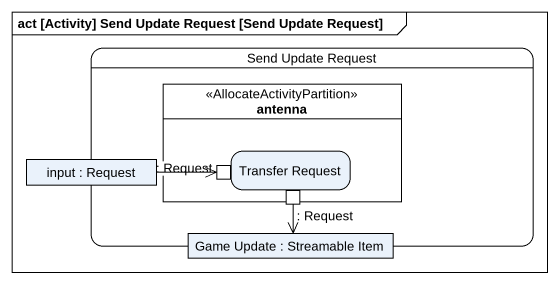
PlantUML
@startuml
mainframe act [Activity] Send Update Request [Send Update Request]
hide empty description
state "Send Update Request" as Send_Update_Request {
  state antenna <<AllocateActivityPartition>> {
    state "Transfer Request" as Transfer_Request {
      state ": Request" as Request <<inputPin>>
      state ": Request" as Request_2 <<outputPin>>
    }
  }
  state "input : Request" as input <<object>>
  state "Game Update : Streamable Item" as Game_Update <<object>>
}
input -right-> Request
Request_2 --> Game_Update
@enduml
